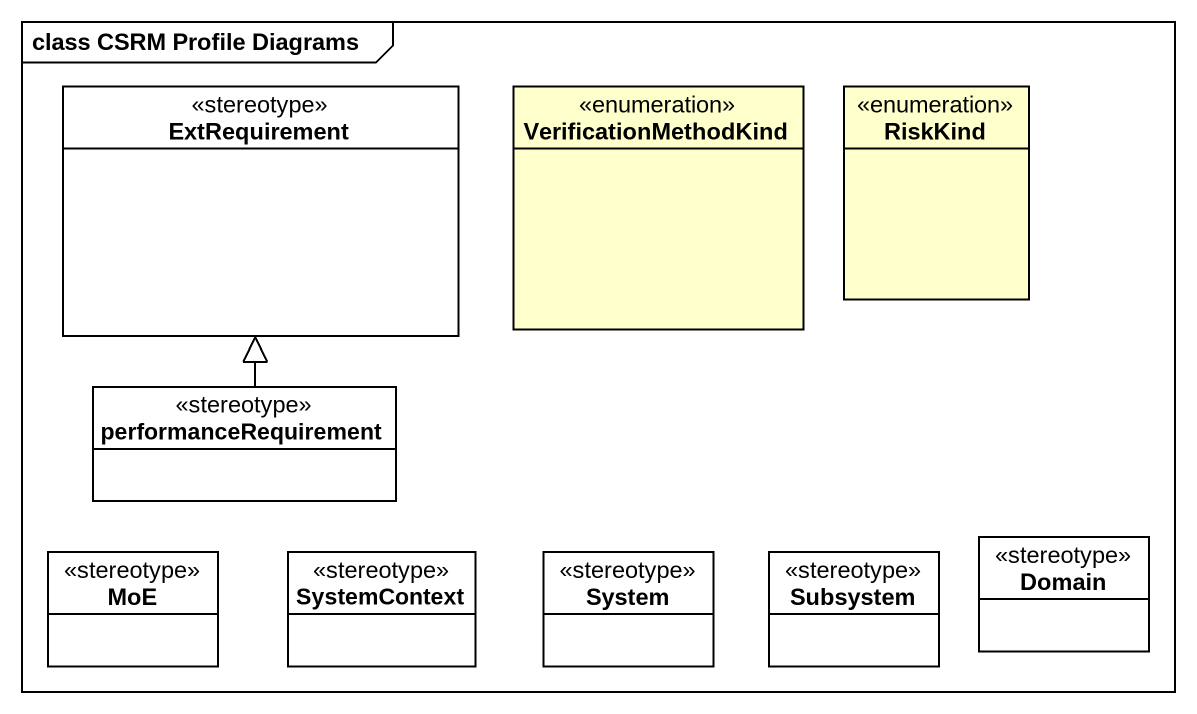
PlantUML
@startuml
mainframe class CSRM Profile Diagrams
hide circle
hide empty members
class ExtRequirement <<stereotype>> #FFFFFF
enum VerificationMethodKind
enum RiskKind
class performanceRequirement <<stereotype>> #FFFFFF
class MoE <<stereotype>> #FFFFFF
class SystemContext <<stereotype>> #FFFFFF
class System <<stereotype>> #FFFFFF
class Subsystem <<stereotype>> #FFFFFF
class Domain <<stereotype>> #FFFFFF
performanceRequirement -up-|> ExtRequirement
@enduml
